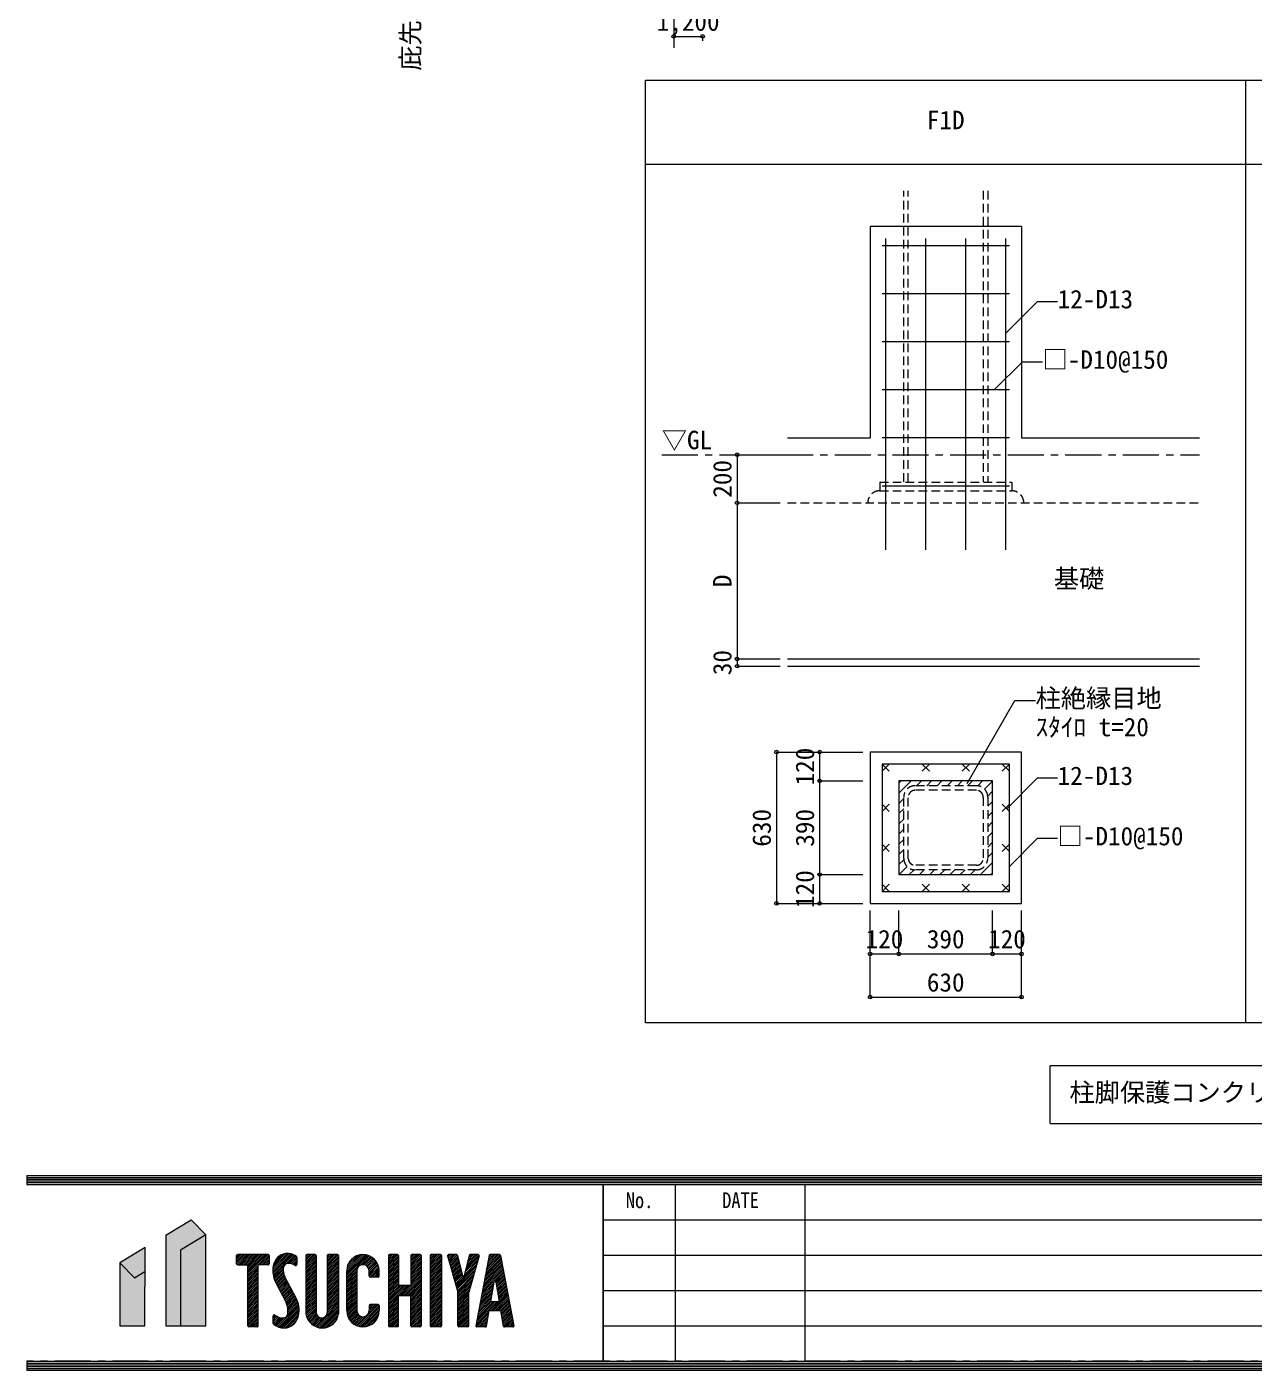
# Model space of a CAD drawing. Units: millimetres at full size, sheet at 1:300, with parts at 1:30. Extents: x -272537 to 274500, y -185098 to 187500.
# Drawn here: x 36163 to 87259, y 21302 to 77224 of the extents above; entities that cross this region are included whole.
import ezdxf
from ezdxf.enums import TextEntityAlignment as Align

# ---------------------------------------------------------------- set-up
doc = ezdxf.new("R2010")
doc.units = ezdxf.units.MM
doc.header["$LTSCALE"] = 300
doc.header["$PDMODE"] = 32
doc.header["$PDSIZE"] = 150
doc.linetypes.add('CHAIN1', pattern=[8, 5, -1, 1, -1])
doc.linetypes.add('DASHED1', pattern=[1.8, 1.2, -0.6])
for name, color, linetype, lineweight in [('0-6_文字', 2, 'Continuous', 5), ('0-7_寸法', 2, 'Continuous', 5), ('0-D_防災設備', 6, 'CHAIN1', 20), ('1-1_躯体', 3, 'Continuous', 13), ('1-2_間仕切り', 7, 'Continuous', 9), ('1-6_文字', 2, 'Continuous', 9), ('1-7_寸法', 4, 'Continuous', 5), ('1-8_補助線', 4, 'Continuous', 5), ('1-A_給水設備', 2, 'Continuous', 9), ('1-C_ガス設備', 4, 'DASHED1', 5), ('1-F_', 4, 'CHAIN1', 5), ('F-0_枠', 7, 'Continuous', 9)]:
    doc.layers.add(name, color=color, linetype=linetype, lineweight=lineweight)
doc.styles.add('ＭＳ ゴシック', font='')
doc.styles.get('ＭＳ ゴシック').set_extended_font_data('MS Gothic')

msp = doc.modelspace()

# ---------------------------------------------------------------- linework, layer by layer
at = {"layer": '0-6_文字', "color": 4}
for p, q in [((63096.5, 76829.3), (64296.9, 76829.3)), ((64296.9, 76829.3), (64296.9, 76643.3))]:
    msp.add_line(p, q, dxfattribs=at)
at = {"layer": '0-6_文字'}
for p in [(63096.5, 76829.3), (64296.9, 76829.3)]:
    msp.add_point(p, dxfattribs=at)
at = {"layer": '0-D_防災設備'}
msp.add_line((63096.6, 123452.6), (63096.5, 76238), dxfattribs=at)
at = {"layer": '1-1_躯体'}
for p, q in [((67832.1, 60108.9), (71270.2, 60108.9)), ((67832.1, 50908.9), (84984.3, 50908.9)), ((67832.1, 50608.9), (84984.3, 50608.9))]:
    msp.add_line(p, q, dxfattribs=at)
at = {"layer": '1-1_躯体', "linetype": 'DASHED1'}
msp.add_line((67832.1, 57408.9), (84984.3, 57408.9), dxfattribs=at)
at = {"layer": '1-1_躯体'}
for points in [[(77570.2, 68908.9), (71270.2, 68908.9), (71270.2, 60108.9)], [(77570.2, 68908.9), (77570.2, 60108.9), (84984.3, 60108.9)]]:
    msp.add_lwpolyline(points, dxfattribs=at)
for points in [[(77570.2, 47030.9), (71270.2, 47030.9), (71270.2, 40730.9), (77570.2, 40730.9)], [(76370.2, 41930.9), (76370.2, 45830.9), (72470.2, 45830.9), (72470.2, 41930.9)]]:
    msp.add_lwpolyline(points, close=True, dxfattribs=at)
at = {"layer": '1-2_間仕切り'}
for p, q in [((71920.2, 55458.9), (71920.2, 68408.9)), ((73586.8, 55458.9), (73586.8, 68408.9)), ((75253.5, 55458.9), (75253.5, 68408.9)), ((76920.2, 55458.9), (76920.2, 68408.9)), ((77070.2, 68108.9), (71770.2, 68108.9)), ((77070.2, 66108.9), (71770.2, 66108.9)), ((77070.2, 64108.9), (71770.2, 64108.9)), ((77070.2, 62108.9), (71770.2, 62108.9)), ((77070.2, 60108.9), (71770.2, 60108.9)), ((77070.2, 58108.9), (71770.2, 58108.9)), ((77070.2, 46530.9), (71770.2, 46530.9)), ((71770.2, 46530.9), (72070.2, 46230.9)), ((72070.2, 46530.9), (71770.2, 46230.9)), ((73436.8, 46530.9), (73736.8, 46230.9)), ((73736.8, 46530.9), (73436.8, 46230.9)), ((75103.5, 46530.9), (75403.5, 46230.9)), ((75403.5, 46530.9), (75103.5, 46230.9)), ((76770.2, 46530.9), (77070.2, 46230.9)), ((77070.2, 46530.9), (76770.2, 46230.9)), ((77070.2, 41230.9), (77070.2, 46530.9)), ((71770.2, 44864.2), (72070.2, 44564.2)), ((72070.2, 44864.2), (71770.2, 44564.2)), ((76770.2, 44864.2), (77070.2, 44564.2)), ((77070.2, 44864.2), (76770.2, 44564.2)), ((71770.2, 43197.6), (72070.2, 42897.6)), ((72070.2, 43197.6), (71770.2, 42897.6)), ((76770.2, 43197.6), (77070.2, 42897.6)), ((77070.2, 43197.6), (76770.2, 42897.6)), ((71770.2, 41530.9), (72070.2, 41230.9)), ((72070.2, 41530.9), (71770.2, 41230.9)), ((73436.8, 41530.9), (73736.8, 41230.9)), ((73736.8, 41530.9), (73436.8, 41230.9)), ((75103.5, 41530.9), (75403.5, 41230.9)), ((75403.5, 41530.9), (75103.5, 41230.9)), ((76770.2, 41530.9), (77070.2, 41230.9)), ((77070.2, 41530.9), (76770.2, 41230.9))]:
    msp.add_line(p, q, dxfattribs=at)
msp.add_lwpolyline([(71770.2, 46530.9), (71770.2, 41230.9), (77070.2, 41230.9)], dxfattribs=at)
at = {"layer": '1-6_文字', "color": 7}
for p, q in [((76920.2, 64472.3), (78245.1, 65797.3)), ((78245.1, 65797.3), (79077.9, 65797.3)), ((76441.4, 62108.9), (77616.3, 63283.9)), ((77616.3, 63283.9), (78449.2, 63283.9)), ((77070.2, 42266.9), (78245.1, 43441.8)), ((78245.1, 43441.8), (79077.9, 43441.8))]:
    msp.add_line(p, q, dxfattribs=at)
msp.add_lwpolyline([(76960.5, 44670.6), (78245.1, 45955.2), (79077.9, 45955.2)], dxfattribs=at)
at = {"layer": '1-7_寸法'}
for p, q in [((65732.1, 59408.9), (67532.1, 59408.9)), ((65732.1, 59408.9), (65732.1, 57408.9)), ((65732.1, 57408.9), (67532.1, 57408.9)), ((65732.1, 57408.9), (65732.1, 50908.9)), ((65732.1, 50908.9), (67532.1, 50908.9)), ((65732.1, 50908.9), (65732.1, 50608.9)), ((65732.1, 50608.9), (67532.1, 50608.9)), ((67370.2, 47030.9), (69170.2, 47030.9)), ((67370.2, 47030.9), (67370.2, 40730.9)), ((69170.2, 47030.9), (70970.2, 47030.9)), ((69170.2, 47030.9), (69170.2, 45830.9)), ((69170.2, 45830.9), (70970.2, 45830.9)), ((69170.2, 45830.9), (69170.2, 41930.9)), ((69170.2, 41930.9), (70970.2, 41930.9)), ((69170.2, 41930.9), (69170.2, 40730.9)), ((67370.2, 40730.9), (69170.2, 40730.9)), ((69170.2, 40730.9), (70970.2, 40730.9)), ((71270.2, 38630.9), (71270.2, 40430.9)), ((72470.2, 38630.9), (72470.2, 40430.9)), ((76370.2, 38630.9), (76370.2, 40430.9)), ((77570.2, 38630.9), (77570.2, 40430.9)), ((71270.2, 36830.9), (71270.2, 38630.9)), ((77570.2, 36830.9), (77570.2, 38630.9)), ((71270.2, 36830.9), (77570.2, 36830.9))]:
    msp.add_line(p, q, dxfattribs=at)
at = {"layer": '1-7_寸法', "color": 2}
for p in [(65732.1, 59408.9), (65732.1, 57408.9), (65732.1, 50908.9), (65732.1, 50608.9), (67370.2, 47030.9), (69170.2, 47030.9), (69170.2, 45830.9), (69170.2, 41930.9), (67370.2, 40730.9), (69170.2, 40730.9), (71270.2, 38630.9), (72470.2, 38630.9), (76370.2, 38630.9), (77570.2, 38630.9), (71270.2, 36830.9), (77570.2, 36830.9)]:
    msp.add_point(p, dxfattribs=at)
at = {"layer": '1-8_補助線'}
for p, q in [((72470.2, 45317.3), (72983.8, 45830.9)), ((72470.2, 45741.5), (72559.5, 45830.9)), ((73208.1, 45630.9), (73408.1, 45830.9)), ((73632.3, 45630.9), (73832.3, 45830.9)), ((74056.6, 45630.9), (74256.6, 45830.9)), ((74480.8, 45630.9), (74680.8, 45830.9)), ((74905.1, 45630.9), (75105.1, 45830.9)), ((75329.4, 45630.9), (75529.4, 45830.9)), ((75750.4, 45627.7), (75953.6, 45830.9)), ((76034.9, 45487.9), (76370.2, 45823.2)), ((76168.4, 45197.1), (76370.2, 45398.9)), ((72470.2, 44893), (72670.2, 45093)), ((76170.2, 44774.6), (76370.2, 44974.6)), ((72470.2, 44468.7), (72670.2, 44668.7)), ((72470.2, 44044.5), (72670.2, 44244.5)), ((76170.2, 44350.4), (76370.2, 44550.4)), ((72470.2, 43620.2), (72670.2, 43820.2)), ((76170.2, 43926.1), (76370.2, 44126.1)), ((76170.2, 43501.8), (76370.2, 43701.8)), ((72470.2, 43196), (72670.2, 43396)), ((76170.2, 43077.6), (76370.2, 43277.6)), ((72470.2, 42771.7), (72670.2, 42971.7)), ((72470.2, 42347.4), (72673.4, 42550.6)), ((76170.2, 42653.3), (76370.2, 42853.3)), ((72477.9, 41930.9), (72813.2, 42266.2)), ((72902.2, 41930.9), (73104, 42132.7)), ((73326.4, 41930.9), (73526.4, 42130.9)), ((73750.7, 41930.9), (73950.7, 42130.9)), ((74175, 41930.9), (74375, 42130.9)), ((74599.2, 41930.9), (74799.2, 42130.9)), ((75023.5, 41930.9), (75223.5, 42130.9)), ((75447.8, 41930.9), (75647.8, 42130.9)), ((75872, 41930.9), (76370.2, 42429.1)), ((76296.3, 41930.9), (76370.2, 42004.8))]:
    msp.add_line(p, q, dxfattribs=at)
at = {"layer": '1-A_給水設備', "color": 7}
msp.add_lwpolyline([(75305.5, 45729.4), (77300.4, 49184.7), (78160.3, 49184.7)], dxfattribs=at)
at = {"layer": '1-C_ガス設備'}
for p, q in [((72670.2, 58279.9), (72670.2, 70396.7)), ((72860.2, 58279.9), (72860.2, 70396.7)), ((75980.2, 70396.7), (75980.2, 58279.9)), ((76170.2, 70396.7), (76170.2, 58279.9)), ((71670.2, 58268.9), (71670.2, 57908.9)), ((71670.2, 58268.9), (77170.2, 58268.9)), ((77170.2, 58268.9), (77170.2, 57908.9)), ((71670.2, 57908.9), (77170.2, 57908.9)), ((75695.2, 45630.9), (73145.2, 45630.9)), ((75695.2, 45440.9), (73145.2, 45440.9)), ((72670.2, 42605.9), (72670.2, 45155.9)), ((72860.2, 42605.9), (72860.2, 45155.9)), ((75980.2, 45155.9), (75980.2, 42605.9)), ((76170.2, 45155.9), (76170.2, 42605.9)), ((75695.2, 42320.9), (73145.2, 42320.9)), ((75695.2, 42130.9), (73145.2, 42130.9))]:
    msp.add_line(p, q, dxfattribs=at)
for centre, radius, start, end in [((71670.2, 57408.9), 500, 90, 180), ((77170.2, 57408.9), 500, 0, 90), ((73145.2, 45155.9), 475, 90, 180), ((73145.2, 45155.9), 285, 90, 180), ((75695.2, 45155.9), 475, 0, 90), ((75695.2, 45155.9), 285, 0, 90), ((73145.2, 42605.9), 475, 180, 270), ((73145.2, 42605.9), 285, 180, 270), ((75695.2, 42605.9), 475, 270, 0), ((75695.2, 42605.9), 285, 270, 0)]:
    msp.add_arc(centre, radius, start, end, dxfattribs=at)
at = {"layer": '1-F_', "color": 3, "linetype": 'Continuous', "lineweight": 13}
for p, q in [((61920.2, 75007.6), (111920.2, 75007.6)), ((86920.2, 35757.6), (86920.2, 75007.6)), ((61920.2, 71507.6), (111920.2, 71507.6)), ((78770.6, 31572.2), (78770.6, 33972.2)), ((95069.8, 33972.2), (78770.6, 33972.2)), ((78770.6, 31572.2), (95069.8, 31572.2))]:
    msp.add_line(p, q, dxfattribs=at)
at = {"layer": '1-F_'}
msp.add_line((62598.4, 59408.9), (84984.3, 59408.9), dxfattribs=at)
at = {"layer": '1-F_', "linetype": 'Continuous'}
for p, q in [((71270.2, 38630.9), (72470.2, 38630.9)), ((72470.2, 38630.9), (76370.2, 38630.9)), ((76370.2, 38630.9), (77570.2, 38630.9))]:
    msp.add_line(p, q, dxfattribs=at)
at = {"layer": '1-F_', "color": 3, "linetype": 'Continuous', "lineweight": 13}
msp.add_lwpolyline([(111920.2, 35757.6), (61920.2, 35757.6), (61920.2, 75007.6)], dxfattribs=at)
at = {"layer": 'F-0_枠', "color": 3, "lineweight": 13}
for p, q in [((36163.3, 29401.8), (36163.3, 29033.6)), ((36163.3, 29401.8), (274500, 29401.8)), ((36163.3, 29328.1), (274500, 29328.1)), ((36163.3, 29254.5), (274500, 29254.5)), ((36163.3, 29180.8), (274500, 29180.8)), ((36163.3, 29107.2), (274500, 29107.2)), ((36163.3, 29033.6), (274500, 29033.6)), ((36163.3, 21669.9), (36163.3, 21301.8)), ((36163.3, 21669.9), (274500, 21669.9)), ((36163.3, 21596.3), (274500, 21596.3)), ((36163.3, 21522.7), (274500, 21522.7)), ((36163.3, 21449), (274500, 21449)), ((36163.3, 21375.4), (274500, 21375.4)), ((36163.3, 21301.8), (274500, 21301.8))]:
    msp.add_line(p, q, dxfattribs=at)
at = {"layer": 'F-0_枠'}
for p, q in [((63163.3, 21669.9), (63163.3, 29033.6)), ((68563.3, 21669.9), (68563.3, 29033.6)), ((60163.3, 27560.8), (174625.8, 27560.8)), ((44897.5, 25767.3), (45241.8, 26111.7)), ((44897.5, 25842.3), (45166.9, 26111.7)), ((44897.5, 25917.2), (45091.9, 26111.7)), ((44897.5, 25992.2), (45016.9, 26111.7)), ((44897.5, 26067.2), (44941.9, 26111.7)), ((44907.6, 25702.4), (45316.8, 26111.7)), ((44967.7, 25687.5), (45391.8, 26111.7)), ((45042.6, 25687.5), (45466.8, 26111.7)), ((45117.6, 25687.5), (45541.8, 26111.7)), ((45192.6, 25687.5), (45616.7, 26111.7)), ((45267.6, 25687.5), (45691.7, 26111.7)), ((45342.6, 25687.5), (45766.7, 26111.7)), ((45364, 25334.1), (46141.6, 26111.7)), ((45364, 25409.1), (46066.6, 26111.7)), ((45364, 25484.1), (45991.6, 26111.7)), ((45364, 25559), (45916.7, 26111.7)), ((45364, 25634), (45841.7, 26111.7)), ((45792.4, 25687.5), (46216.4, 26111.5)), ((45867.4, 25687.5), (46254.4, 26074.5)), ((45942.4, 25687.5), (46254.7, 25999.9)), ((46017.4, 25687.5), (46254.7, 25924.9)), ((46092.3, 25687.5), (46254.7, 25849.9)), ((46167.3, 25687.5), (46254.7, 25774.9)), ((46403.9, 25399.3), (47150.5, 26145.9)), ((46404.2, 25474.5), (47086.1, 26156.5)), ((46408.4, 25328.8), (47209.4, 26129.8)), ((46410.4, 25555.7), (47014.8, 26160.2)), ((46416.9, 25262.3), (47263.7, 26109.1)), ((46424.3, 25644.6), (46933.9, 26154.2)), ((46446.4, 25741.7), (46836.8, 26132)), ((46512.2, 25882.5), (46696, 26066.2)), ((46954.4, 25724.8), (47313.9, 26084.3)), ((47043.5, 25738.9), (47360.4, 26055.9)), ((47113.8, 25734.3), (47398, 26018.5)), ((47177.2, 25722.7), (47399.9, 25945.4)), ((47235, 25705.5), (47399.9, 25870.4)), ((47288.1, 25683.7), (47399.9, 25795.4)), ((47781.6, 25802.3), (48091, 26111.7)), ((47781.6, 25877.3), (48016.1, 26111.7)), ((47781.6, 25952.2), (47941.1, 26111.7)), ((47781.6, 26027.2), (47866.1, 26111.7)), ((47781.6, 25727.3), (48165.9, 26111.6)), ((47781.6, 25652.3), (48205.3, 26075.9)), ((47781.6, 25577.3), (48205.8, 26001.5)), ((47781.6, 25502.4), (48205.8, 25926.5)), ((47781.6, 25427.4), (48205.8, 25851.5)), ((47781.6, 25352.4), (48205.8, 25776.5)), ((48672.3, 25718.3), (49065.8, 26111.7)), ((48672.3, 25793.2), (48990.8, 26111.7)), ((48672.3, 25868.2), (48915.8, 26111.7)), ((48672.3, 25943.2), (48840.8, 26111.7)), ((48672.3, 26018.2), (48765.9, 26111.7)), ((48672.3, 25643.3), (49127.4, 26098.3)), ((48672.3, 25568.3), (49138.9, 26034.9)), ((48672.3, 25493.3), (49138.9, 25959.9)), ((48672.3, 25418.3), (49138.9, 25884.9)), ((48672.3, 25343.4), (49138.9, 25809.9)), ((48672.3, 25268.4), (49138.9, 25734.9)), ((49478.2, 25399.4), (50189.7, 26110.9)), ((49478.2, 25324.5), (50257.9, 26104.1)), ((49478.2, 25249.5), (50320.4, 26091.7)), ((49478.2, 25174.5), (50378.3, 26074.5)), ((49479.6, 25475.8), (50114.1, 26110.3)), ((49490.5, 25561.7), (50028.2, 26099.4)), ((49519.2, 25665.4), (49924.5, 26070.7)), ((49600.5, 25821.6), (49768.3, 25989.4)), ((50035.3, 25656.7), (50432.1, 26053.4)), ((50140.7, 25687), (50482.3, 26028.6)), ((50210.5, 25681.8), (50529.1, 26000.5)), ((50266.4, 25662.8), (50572.9, 25969.2)), ((50312.8, 25634.2), (50613.6, 25935)), ((50351.1, 25597.5), (50651.4, 25897.8)), ((50381.4, 25552.8), (50686.2, 25857.7)), ((50402.6, 25499.1), (50718.1, 25814.6)), ((50411.3, 25432.8), (50746.9, 25768.3)), ((51217.2, 25788.8), (51540.1, 26111.7)), ((51217.2, 25863.8), (51465.1, 26111.7)), ((51217.2, 25938.8), (51390.1, 26111.7)), ((51217.2, 26013.8), (51315.1, 26111.7)), ((51217.2, 25713.8), (51612.8, 26109.4)), ((51217.2, 25638.9), (51641.4, 26063)), ((51217.2, 25563.9), (51641.4, 25988)), ((51217.2, 25488.9), (51641.4, 25913)), ((51217.2, 25413.9), (51641.4, 25838.1)), ((51217.2, 25338.9), (51641.4, 25763.1)), ((52150.3, 25747.2), (52514.8, 26111.7)), ((52150.3, 25822.2), (52439.8, 26111.7)), ((52150.3, 25897.2), (52364.9, 26111.7)), ((52150.3, 25972.1), (52289.9, 26111.7)), ((52150.3, 26047.1), (52214.9, 26111.7)), ((52150.3, 25672.2), (52568.7, 26090.6)), ((52150.3, 25597.3), (52574.5, 26021.4)), ((52150.3, 25522.3), (52574.5, 25946.4)), ((52150.3, 25447.3), (52574.5, 25871.4)), ((52150.3, 25372.3), (52574.5, 25796.5)), ((52956.2, 25728.3), (53339.6, 26111.7)), ((52956.2, 25803.3), (53264.6, 26111.7)), ((52956.2, 25878.3), (53189.6, 26111.7)), ((52956.2, 25953.3), (53114.6, 26111.7)), ((52956.2, 26028.2), (53039.7, 26111.7)), ((52956.2, 25653.3), (53406, 26103.1)), ((52956.2, 25578.4), (53422.8, 26044.9)), ((52956.2, 25503.4), (53422.8, 25969.9)), ((52956.2, 25428.4), (53422.8, 25895)), ((52956.2, 25353.4), (53422.8, 25820)), ((52956.2, 25278.4), (53422.8, 25745)), ((53679.6, 26076.8), (53713.8, 26111)), ((53692.5, 26014.7), (53789.5, 26111.7)), ((53708.9, 25956.1), (53864.4, 26111.7)), ((53725.3, 25897.5), (53939.4, 26111.7)), ((53741.6, 25838.9), (54014.4, 26111.7)), ((53758, 25780.3), (54080, 26102.3)), ((53774.4, 25721.7), (54102, 26049.3)), ((53790.7, 25663.1), (54116.7, 25989.1)), ((53807.1, 25604.5), (54131.5, 25928.8)), ((53823.5, 25545.9), (54146.2, 25868.6)), ((53839.9, 25487.3), (54160.9, 25808.3)), ((53856.2, 25428.7), (54175.7, 25748.1)), ((54378.2, 25275.9), (54922.5, 25820.1)), ((54402.5, 25375.1), (54951.6, 25924.2)), ((54426.8, 25474.4), (54980.7, 26028.2)), ((54451, 25573.6), (54977.4, 26099.9)), ((54475.3, 25672.9), (54914.1, 26111.7)), ((54499.6, 25772.1), (54839.2, 26111.7)), ((54523.9, 25871.3), (54764.2, 26111.7)), ((54548.1, 25970.6), (54689.2, 26111.7)), ((54572.4, 26069.8), (54614.2, 26111.6)), ((55202.1, 24975.1), (55955.1, 25728)), ((55219.5, 25067.4), (55943.2, 25791.1)), ((55236.9, 25159.8), (55931.3, 25854.2)), ((55254.3, 25252.2), (55919.4, 25917.3)), ((55271.7, 25344.6), (55907.6, 25980.4)), ((55289.1, 25437), (55895.7, 26043.5)), ((55306.6, 25529.4), (55877, 26099.8)), ((55324, 25621.7), (55813.9, 26111.7)), ((55341.4, 25714.1), (55738.9, 26111.7)), ((55358.8, 25806.5), (55663.9, 26111.7)), ((55376.2, 25898.9), (55588.9, 26111.7)), ((55393.6, 25991.3), (55514, 26111.7)), ((55411.9, 26084.6), (55436.1, 26108.8)), ((60163.3, 26088.1), (174625.8, 26088.1)), ((45364, 25259.1), (45788.2, 25683.3)), ((45364, 25184.1), (45788.2, 25608.3)), ((45364, 25109.2), (45788.2, 25533.3)), ((45364, 25034.2), (45788.2, 25458.3)), ((45364, 24959.2), (45788.2, 25383.3)), ((45364, 24884.2), (45788.2, 25308.4)), ((45364, 24809.2), (45788.2, 25233.4)), ((46428.9, 25199.4), (46853.7, 25624.1)), ((46444, 25139.4), (46837.3, 25532.8)), ((46461.8, 25082.3), (46836.3, 25456.8)), ((46482.2, 25027.7), (46842.5, 25388)), ((46505, 24975.5), (46854.4, 25324.9)), ((46530.4, 24925.9), (46870.9, 25266.4)), ((46556.1, 24876.7), (46891.4, 25211.9)), ((47337.2, 25657.7), (47399.9, 25720.5)), ((47781.6, 25277.4), (48205.8, 25701.6)), ((47781.6, 25202.4), (48205.8, 25626.6)), ((47781.6, 25127.5), (48205.8, 25551.6)), ((47781.6, 25052.5), (48205.8, 25476.6)), ((47781.6, 24977.5), (48205.8, 25401.7)), ((47781.6, 24902.5), (48205.8, 25326.7)), ((47781.6, 24827.5), (48205.8, 25251.7)), ((47781.6, 24752.6), (48205.8, 25176.7)), ((48672.3, 25193.4), (49138.9, 25660)), ((48672.3, 25118.4), (49138.9, 25585)), ((48672.3, 25043.4), (49138.9, 25510)), ((48672.3, 24968.5), (49138.9, 25435)), ((48672.3, 24893.5), (49138.9, 25360)), ((48672.3, 24818.5), (49138.9, 25285.1)), ((48672.3, 24743.5), (49138.9, 25210.1)), ((49478.2, 25099.5), (49933.3, 25554.6)), ((49478.2, 25024.5), (49902.9, 25449.2)), ((49478.2, 24949.6), (49902.4, 25373.7)), ((49478.2, 24874.6), (49902.4, 25298.7)), ((49478.2, 24799.6), (49902.4, 25223.8)), ((50411.3, 25357.8), (50772.4, 25718.9)), ((50411.3, 25282.9), (50794.3, 25665.8)), ((50412.9, 25209.5), (50812.3, 25608.9)), ((50457, 25178.6), (50825.8, 25547.3)), ((50532, 25178.6), (50833.8, 25480.4)), ((50607, 25178.6), (50835.5, 25407.1)), ((50681.9, 25178.6), (50835.5, 25332.1)), ((50756.9, 25178.6), (50835.5, 25257.1)), ((51217.2, 25264), (51641.4, 25688.1)), ((51217.2, 25189), (51641.4, 25613.1)), ((51217.2, 25114), (51641.4, 25538.2)), ((51217.2, 25039), (51641.4, 25463.2)), ((51217.2, 24964), (51641.4, 25388.2)), ((51217.2, 24889.1), (51641.4, 25313.2)), ((51217.2, 24814.1), (51641.4, 25238.2)), ((51793, 24415.1), (52574.5, 25196.6)), ((52150.3, 25297.3), (52574.5, 25721.5)), ((52150.3, 25222.4), (52574.5, 25646.5)), ((52150.3, 25147.4), (52574.5, 25571.5)), ((52150.3, 25072.4), (52574.5, 25496.5)), ((52150.3, 24997.4), (52574.5, 25421.6)), ((52150.3, 24922.4), (52574.5, 25346.6)), ((52150.3, 24847.5), (52574.5, 25271.6)), ((52956.2, 25203.5), (53422.8, 25670)), ((52956.2, 25128.5), (53422.8, 25595)), ((52956.2, 25053.5), (53422.8, 25520.1)), ((52956.2, 24978.5), (53422.8, 25445.1)), ((52956.2, 24903.5), (53422.8, 25370.1)), ((52956.2, 24828.6), (53422.8, 25295.1)), ((52956.2, 24753.6), (53422.8, 25220.1)), ((53872.6, 25370.1), (54190.4, 25687.9)), ((53889, 25311.5), (54205.1, 25627.6)), ((53905.4, 25252.9), (54219.9, 25567.4)), ((53921.7, 25194.3), (54234.6, 25507.1)), ((53938.1, 25135.6), (54249.3, 25446.9)), ((53954.5, 25077), (54264.1, 25386.6)), ((53970.9, 25018.4), (54278.8, 25326.4)), ((53987.2, 24959.8), (54293.5, 25266.1)), ((54003.6, 24901.2), (54311.4, 25209)), ((54020, 24842.6), (54893.4, 25716.1)), ((54036.4, 24784), (54864.4, 25612)), ((54052.7, 24725.4), (54835.3, 25508)), ((54069.1, 24666.8), (54806.2, 25403.9)), ((54085.5, 24608.2), (54777.2, 25299.9)), ((54101.4, 24549.2), (54748.1, 25195.8)), ((55115.1, 24513.1), (56014.5, 25412.6)), ((55132.5, 24605.5), (56002.7, 25475.7)), ((55149.9, 24697.9), (55990.8, 25538.8)), ((55167.3, 24790.3), (55978.9, 25601.9)), ((55184.7, 24882.7), (55967, 25664.9)), ((55671.9, 24995), (56026.4, 25349.5)), ((55694, 24942.1), (56038.3, 25286.4)), ((55705, 24878.1), (56050.2, 25223.3)), ((45364, 24734.3), (45788.2, 25158.4)), ((45364, 24659.3), (45788.2, 25083.4)), ((45364, 24584.3), (45788.2, 25008.5)), ((45364, 24509.3), (45788.2, 24933.5)), ((45364, 24434.4), (45788.2, 24858.5)), ((45364, 24359.4), (45788.2, 24783.5)), ((45364, 24284.4), (45788.2, 24708.5)), ((45364, 24209.4), (45788.2, 24633.6)), ((46581.9, 24827.4), (46916.2, 25161.8)), ((46607.6, 24778.2), (46942.1, 25112.7)), ((46633.3, 24728.9), (46968, 25063.7)), ((46659, 24679.7), (46993.9, 25014.6)), ((46684.8, 24630.4), (47019.8, 24965.5)), ((46710.5, 24581.2), (47045.8, 24916.4)), ((46736.2, 24531.9), (47071.7, 24867.3)), ((46762, 24482.7), (47097.6, 24818.3)), ((46787.7, 24433.4), (47123.5, 24769.2)), ((46813.4, 24384.2), (47149.4, 24720.1)), ((46839.2, 24334.9), (47175.3, 24671)), ((46864.9, 24285.7), (47201.2, 24622)), ((47781.6, 24677.6), (48205.8, 25101.7)), ((47781.6, 24602.6), (48205.8, 25026.8)), ((47781.6, 24527.6), (48205.8, 24951.8)), ((47781.6, 24452.7), (48205.8, 24876.8)), ((47781.6, 24377.7), (48205.8, 24801.8)), ((47781.6, 24302.7), (48205.8, 24726.8)), ((47781.6, 24227.7), (48205.8, 24651.9)), ((48672.3, 24668.5), (49138.9, 25135.1)), ((48672.3, 24593.6), (49138.9, 25060.1)), ((48672.3, 24518.6), (49138.9, 24985.1)), ((48672.3, 24443.6), (49138.9, 24910.2)), ((48672.3, 24368.6), (49138.9, 24835.2)), ((48672.3, 24293.6), (49138.9, 24760.2)), ((48672.3, 24218.7), (49138.9, 24685.2)), ((48672.3, 24143.7), (49138.9, 24610.3)), ((49478.2, 24724.6), (49902.4, 25148.8)), ((49478.2, 24649.7), (49902.4, 25073.8)), ((49478.2, 24574.7), (49902.4, 24998.8)), ((49478.2, 24499.7), (49902.4, 24923.8)), ((49478.2, 24424.7), (49902.4, 24848.9)), ((49478.2, 24349.7), (49902.4, 24773.9)), ((49478.2, 24274.8), (49902.4, 24698.9)), ((49478.2, 24199.8), (49902.4, 24623.9)), ((51217.2, 24739.1), (51641.4, 25163.3)), ((51217.2, 24664.1), (51641.4, 25088.3)), ((51217.2, 24589.2), (51641.4, 25013.3)), ((51217.2, 24514.2), (51641.4, 24938.3)), ((51217.2, 24439.2), (51641.4, 24863.3)), ((51217.2, 24064.3), (51992.2, 24839.2)), ((51217.2, 24139.3), (51917.2, 24839.2)), ((51217.2, 24214.3), (51842.2, 24839.2)), ((51217.2, 24289.2), (51767.2, 24839.2)), ((51217.2, 24364.2), (51692.2, 24839.2)), ((51643, 24415.1), (52067.1, 24839.2)), ((51718, 24415.1), (52142.1, 24839.2)), ((51867.9, 24415.1), (52574.5, 25121.6)), ((51942.9, 24415.1), (52574.5, 25046.7)), ((52017.9, 24415.1), (52574.5, 24971.7)), ((52092.9, 24415.1), (52574.5, 24896.7)), ((52150.3, 24397.6), (52574.5, 24821.7)), ((52150.3, 24322.6), (52574.5, 24746.8)), ((52150.3, 24247.6), (52574.5, 24671.8)), ((52956.2, 24678.6), (53422.8, 25145.2)), ((52956.2, 24603.6), (53422.8, 25070.2)), ((52956.2, 24528.7), (53422.8, 24995.2)), ((52956.2, 24453.7), (53422.8, 24920.2)), ((52956.2, 24378.7), (53422.8, 24845.3)), ((52956.2, 24303.7), (53422.8, 24770.3)), ((52956.2, 24228.7), (53422.8, 24695.3)), ((52956.2, 24153.8), (53422.8, 24620.3)), ((54101.4, 24474.2), (54719, 25091.8)), ((54101.4, 24399.2), (54689.9, 24987.7)), ((54101.4, 24324.2), (54660.9, 24883.7)), ((54101.4, 24249.2), (54631.8, 24779.6)), ((54101.4, 24174.3), (54602.7, 24675.6)), ((55045.5, 24143.6), (55555.6, 24653.7)), ((55062.9, 24236), (55571.1, 24744.3)), ((55080.3, 24328.4), (55586.7, 24834.8)), ((55097.7, 24420.7), (55602.2, 24925.3)), ((55716, 24814.1), (56062.1, 25160.2)), ((55726.9, 24750.1), (56074, 25097.1)), ((55737.9, 24686.1), (56085.9, 25034)), ((55748.9, 24622.1), (56097.7, 24970.9)), ((55759.9, 24558.1), (56109.6, 24907.8)), ((55770.9, 24494.1), (56121.5, 24844.7)), ((55781.9, 24430.1), (56133.4, 24781.7)), ((55792.8, 24366.1), (56145.3, 24718.6)), ((55803.8, 24302.1), (56157.2, 24655.5)), ((60163.3, 24615.4), (174625.8, 24615.4)), ((45364, 24134.4), (45788.2, 24558.6)), ((45364, 24059.5), (45788.2, 24483.6)), ((45364, 23984.5), (45788.2, 24408.6)), ((45364, 23909.5), (45788.2, 24333.6)), ((45364, 23834.5), (45788.2, 24258.7)), ((45364, 23759.5), (45788.2, 24183.7)), ((45364, 23684.6), (45788.2, 24108.7)), ((46890.6, 24236.4), (47227.1, 24572.9)), ((46916.3, 24187.2), (47253, 24523.8)), ((46942.1, 24137.9), (47278.9, 24474.7)), ((46966.2, 24087.1), (47304.8, 24425.7)), ((46987, 24032.9), (47330.7, 24376.6)), ((47004.6, 23975.6), (47356.6, 24327.5)), ((47018.8, 23914.7), (47382.5, 24278.4)), ((47025.7, 23621.7), (47466, 24062.1)), ((47028.9, 23849.8), (47407.7, 24228.6)), ((47033.8, 23704.8), (47449.3, 24120.3)), ((47034.3, 23780.2), (47429.8, 24175.8)), ((47781.6, 24152.7), (48205.8, 24576.9)), ((47781.6, 24077.8), (48205.8, 24501.9)), ((47781.6, 24002.8), (48205.8, 24426.9)), ((47781.6, 23927.8), (48205.8, 24351.9)), ((47781.6, 23852.8), (48205.8, 24277)), ((47781.6, 23777.8), (48205.8, 24202)), ((47781.6, 23702.9), (48205.8, 24127)), ((47784.7, 23631), (48205.8, 24052)), ((48620, 23566.5), (49138.9, 24085.4)), ((48672.3, 24068.7), (49138.9, 24535.3)), ((48672.3, 23993.7), (49138.9, 24460.3)), ((48672.3, 23918.8), (49138.9, 24385.3)), ((48672.3, 23843.8), (49138.9, 24310.3)), ((48672.3, 23768.8), (49138.9, 24235.4)), ((48672.3, 23693.8), (49138.9, 24160.4)), ((49478.2, 24124.8), (49902.4, 24548.9)), ((49478.2, 24049.8), (49902.4, 24474)), ((49478.2, 23974.8), (49902.4, 24399)), ((49478.2, 23899.9), (49902.4, 24324)), ((49478.2, 23824.9), (49902.4, 24249)), ((49478.8, 23750.5), (49902.4, 24174.1)), ((49485.2, 23681.9), (49902.4, 24099.1)), ((51217.2, 23989.3), (51641.4, 24413.5)), ((51217.2, 23914.3), (51641.4, 24338.5)), ((51217.2, 23839.4), (51641.4, 24263.5)), ((51217.2, 23764.4), (51641.4, 24188.5)), ((51217.2, 23689.4), (51641.4, 24113.5)), ((52150.3, 24172.6), (52574.5, 24596.8)), ((52150.3, 24097.7), (52574.5, 24521.8)), ((52150.3, 24022.7), (52574.5, 24446.8)), ((52150.3, 23947.7), (52574.5, 24371.9)), ((52150.3, 23872.7), (52574.5, 24296.9)), ((52150.3, 23797.8), (52574.5, 24221.9)), ((52150.3, 23722.8), (52574.5, 24146.9)), ((52150.3, 23647.8), (52574.5, 24071.9)), ((52956.2, 24078.8), (53422.8, 24545.3)), ((52956.2, 24003.8), (53422.8, 24470.4)), ((52956.2, 23928.8), (53422.8, 24395.4)), ((52956.2, 23853.8), (53422.8, 24320.4)), ((52956.2, 23778.9), (53422.8, 24245.4)), ((52956.2, 23703.9), (53422.8, 24170.4)), ((52956.2, 23628.9), (53422.8, 24095.5)), ((54101.4, 24099.3), (54573.7, 24571.5)), ((54101.4, 24024.3), (54568, 24490.9)), ((54101.4, 23949.3), (54568, 24415.9)), ((54101.4, 23874.3), (54568, 24340.9)), ((54101.4, 23799.4), (54568, 24265.9)), ((54101.4, 23724.4), (54568, 24190.9)), ((54101.4, 23649.4), (54568, 24116)), ((54888.8, 23312.1), (55737.3, 24160.6)), ((54906.2, 23404.5), (55662.3, 24160.6)), ((54923.6, 23496.9), (55587.3, 24160.6)), ((54941, 23589.3), (55512.4, 24160.6)), ((54958.4, 23681.7), (55477.9, 24201.2)), ((54975.8, 23774), (55493.5, 24291.7)), ((54993.2, 23866.4), (55509, 24382.2)), ((55010.7, 23958.8), (55524.5, 24472.7)), ((55028.1, 24051.2), (55540.1, 24563.2)), ((55430.5, 23778.9), (55812.3, 24160.6)), ((55505.5, 23778.9), (56192.8, 24466.2)), ((55580.5, 23778.9), (56204.7, 24403.1)), ((55655.5, 23778.9), (56216.6, 24340)), ((55730.5, 23778.9), (56228.5, 24276.9)), ((55805.4, 23778.9), (56240.4, 24213.8)), ((55814.8, 24238.1), (56169.1, 24592.4)), ((55825.8, 24174.1), (56181, 24529.3)), ((55880.4, 23778.9), (56252.3, 24150.7)), ((55902.7, 23726.1), (56264.2, 24087.6)), ((45364, 23609.6), (45788.2, 24033.7)), ((45364, 23534.6), (45788.2, 23958.7)), ((45364, 23459.6), (45788.2, 23883.8)), ((45364, 23384.6), (45788.2, 23808.8)), ((45364, 23309.7), (45788.2, 23733.8)), ((45364, 23234.7), (45788.2, 23658.8)), ((45364, 23159.7), (45788.2, 23583.9)), ((45385.2, 23105.9), (45788.2, 23508.9)), ((46424.4, 23545.3), (46482.5, 23603.4)), ((46424.4, 23470.3), (46526.1, 23572)), ((46424.4, 23395.3), (46572, 23542.9)), ((46424.4, 23320.3), (46622.1, 23518.1)), ((46424.4, 23245.4), (46677, 23498)), ((46546.5, 23142.5), (46893.1, 23489.1)), ((46596.6, 23117.7), (47479.7, 24000.7)), ((46650.3, 23096.4), (47489.8, 23935.9)), ((46707.9, 23079), (47495.9, 23867)), ((46770.1, 23066.2), (47497.3, 23793.4)), ((46837.8, 23058.9), (47492.7, 23713.9)), ((46912.9, 23059.1), (47480.4, 23626.6)), ((47001.1, 23072.3), (47457, 23528.2)), ((47797.9, 23569.2), (48205.8, 23977)), ((47815.6, 23511.9), (48205.8, 23902.1)), ((47837.2, 23458.5), (48205.8, 23827.1)), ((47862.4, 23408.8), (48205.8, 23752.1)), ((47890.9, 23362.2), (48207.7, 23679)), ((47922.4, 23318.8), (48224.6, 23621)), ((47957, 23278.3), (48252.4, 23573.8)), ((47994.4, 23240.8), (48289, 23535.4)), ((48034.7, 23206.1), (48334.3, 23505.7)), ((48174, 23120.5), (48587.8, 23534.3)), ((48227.2, 23098.7), (49138.9, 24010.4)), ((48284.3, 23080.8), (49138.9, 23935.4)), ((48345.9, 23067.5), (49138.9, 23860.5)), ((48412.9, 23059.5), (49138.9, 23785.5)), ((48486.7, 23058.3), (49138.9, 23710.5)), ((48570.1, 23066.7), (49136.1, 23632.7)), ((48668.7, 23090.3), (49112.5, 23534.1)), ((49497.3, 23619), (49902.4, 24024.1)), ((49514.2, 23560.9), (49902.4, 23949.1)), ((49535.1, 23506.9), (49902.4, 23874.1)), ((49559.7, 23456.5), (49902.4, 23799.2)), ((49587.6, 23409.4), (49907.3, 23729.1)), ((49618.7, 23365.5), (49925.7, 23672.5)), ((49652.7, 23324.6), (49953.7, 23625.6)), ((49689.7, 23286.6), (49989.9, 23586.8)), ((49729.7, 23251.6), (50034.1, 23556)), ((49772.6, 23219.5), (50087.2, 23534.1)), ((49818.6, 23190.5), (50152.5, 23524.4)), ((49867.9, 23164.8), (50242.2, 23539.1)), ((49920.7, 23142.7), (50808.5, 24030.5)), ((49977.4, 23124.4), (50835.5, 23982.5)), ((50038.6, 23110.6), (50835.5, 23907.5)), ((50105.2, 23102.2), (50835.5, 23832.5)), ((50178.5, 23100.6), (50835.1, 23757.2)), ((50261.2, 23108.3), (50827.4, 23674.5)), ((50358.9, 23131), (50804.7, 23576.8)), ((50396.6, 23693.6), (50736.4, 24033.4)), ((50411.3, 23783.3), (50661.4, 24033.4)), ((50411.3, 23858.3), (50586.5, 24033.4)), ((50411.3, 23933.2), (50511.5, 24033.4)), ((50420.9, 24017.8), (50427, 24023.8)), ((51217.2, 23614.4), (51641.4, 24038.6)), ((51217.2, 23539.4), (51641.4, 23963.6)), ((51217.2, 23464.5), (51641.4, 23888.6)), ((51217.2, 23389.5), (51641.4, 23813.6)), ((51217.2, 23314.5), (51641.4, 23738.7)), ((51217.2, 23239.5), (51641.4, 23663.7)), ((51217.2, 23164.6), (51641.4, 23588.7)), ((51235.5, 23107.8), (51641.4, 23513.7)), ((52150.3, 23572.8), (52574.5, 23997)), ((52150.3, 23497.8), (52574.5, 23922)), ((52150.3, 23422.9), (52574.5, 23847)), ((52150.3, 23347.9), (52574.5, 23772)), ((52150.3, 23272.9), (52574.5, 23697)), ((52150.3, 23197.9), (52574.5, 23622.1)), ((52153.6, 23126.2), (52574.5, 23547.1)), ((52956.2, 23553.9), (53422.8, 24020.5)), ((52956.2, 23478.9), (53422.8, 23945.5)), ((52956.2, 23404), (53422.8, 23870.5)), ((52956.2, 23329), (53422.8, 23795.5)), ((52956.2, 23254), (53422.8, 23720.6)), ((52956.2, 23179), (53422.8, 23645.6)), ((52966.8, 23114.6), (53422.8, 23570.6)), ((53027.4, 23100.2), (53422.8, 23495.6)), ((54101.4, 23574.4), (54568, 24041)), ((54101.4, 23499.5), (54568, 23966)), ((54101.4, 23424.5), (54568, 23891)), ((54101.4, 23349.5), (54568, 23816.1)), ((54101.4, 23274.5), (54568, 23741.1)), ((54101.4, 23199.5), (54568, 23666.1)), ((54104.3, 23127.4), (54568, 23591.1)), ((54152.1, 23100.2), (54568, 23516.1)), ((54858.9, 23132.3), (55384.8, 23658.1)), ((54871.4, 23219.7), (55400.3, 23748.6)), ((54901.9, 23100.2), (55369.2, 23567.6)), ((55913.6, 23662.1), (56276, 24024.6)), ((55924.6, 23598.1), (56287.9, 23961.5)), ((55935.6, 23534.1), (56299.8, 23898.4)), ((55946.6, 23470.2), (56311.7, 23835.3)), ((55957.6, 23406.2), (56323.6, 23772.2)), ((55968.6, 23342.2), (56335.5, 23709.1)), ((55979.5, 23278.2), (56347.4, 23646)), ((55990.5, 23214.2), (56359.3, 23582.9)), ((56001.5, 23150.2), (56371.1, 23519.8)), ((45454.5, 23100.2), (45788.2, 23433.9)), ((45529.5, 23100.2), (45788.2, 23358.9)), ((45604.5, 23100.2), (45788.2, 23283.9)), ((45679.4, 23100.2), (45788.2, 23209)), ((45755.6, 23101.4), (45787, 23132.8)), ((46455.8, 23201.8), (46737.4, 23483.4)), ((46499.6, 23170.6), (46804.7, 23475.7)), ((47113.7, 23109.9), (47416.2, 23412.4)), ((48078, 23174.5), (48389.8, 23486.3)), ((48124.4, 23145.9), (48460.5, 23482)), ((48803.3, 23149.9), (49052.9, 23399.5)), ((50491.2, 23188.3), (50747.4, 23444.5)), ((51302.9, 23100.2), (51641.4, 23438.7)), ((51377.9, 23100.2), (51641.4, 23363.8)), ((51452.8, 23100.2), (51641.4, 23288.8)), ((51527.8, 23100.2), (51641.4, 23213.8)), ((51603, 23100.4), (51641.2, 23138.6)), ((52202.6, 23100.2), (52574.5, 23472.1)), ((52277.6, 23100.2), (52574.5, 23397.1)), ((52352.6, 23100.2), (52574.5, 23322.2)), ((52427.6, 23100.2), (52574.5, 23247.2)), ((52502.5, 23100.2), (52574.5, 23172.2)), ((53102.4, 23100.2), (53422.8, 23420.7)), ((53177.3, 23100.2), (53422.8, 23345.7)), ((53252.3, 23100.2), (53422.8, 23270.7)), ((53327.3, 23100.2), (53422.8, 23195.7)), ((54227.1, 23100.2), (54568, 23441.2)), ((54302, 23100.2), (54568, 23366.2)), ((54377, 23100.2), (54568, 23291.2)), ((54452, 23100.2), (54568, 23216.2)), ((54527, 23100.3), (54567.9, 23141.2)), ((54976.8, 23100.2), (55353.7, 23477.1)), ((55051.8, 23100.2), (55338.2, 23386.6)), ((55126.8, 23100.2), (55322.6, 23296.1)), ((55201.8, 23100.2), (55307.1, 23205.6)), ((56029.7, 23103.4), (56383, 23456.7)), ((56101.5, 23100.2), (56394.9, 23393.6)), ((56176.5, 23100.2), (56406.8, 23330.5)), ((56251.5, 23100.2), (56418.7, 23267.4)), ((56326.5, 23100.2), (56430.6, 23204.4)), ((56401.5, 23100.3), (56441.4, 23140.2)), ((60163.3, 23142.7), (174625.8, 23142.7))]:
    msp.add_line(p, q, dxfattribs=at)
at = {"layer": 'F-0_枠', "color": 4, "lineweight": 5}
for p, q in [((41942.9, 26917), (43004.8, 27556.1)), ((44897.5, 25729.9), (44897.5, 26069.3)), ((46212.3, 26111.7), (44939.9, 26111.7)), ((46254.7, 26069.3), (46254.7, 25729.9)), ((47399.9, 26006), (47399.9, 25695)), ((47781.6, 26069.3), (47781.6, 23651.6)), ((48163.4, 26111.7), (47824.1, 26111.7)), ((48205.8, 26069.3), (48205.8, 23694)), ((48672.3, 26069.3), (48672.3, 23694)), ((49096.5, 26111.7), (48714.8, 26111.7)), ((49138.9, 26069.3), (49138.9, 23651.6)), ((51217.2, 26069.3), (51217.2, 23142.7)), ((51599, 26111.7), (51259.6, 26111.7)), ((51641.4, 26069.3), (51641.4, 24839.2)), ((52150.3, 26069.3), (52150.3, 24839.2)), ((52532.1, 26111.7), (52192.8, 26111.7)), ((52574.5, 26069.3), (52574.5, 23142.7)), ((52956.2, 26069.3), (52956.2, 23142.7)), ((53380.4, 26111.7), (52998.6, 26111.7)), ((53422.8, 26069.3), (53422.8, 23142.7)), ((53680.5, 26057.9), (54101.4, 24551.2)), ((54053.5, 26111.7), (53721.3, 26111.7)), ((54094.7, 26079.3), (54304.1, 25222.8)), ((54574.7, 26079.3), (54365.3, 25222.8)), ((54988.9, 26057.9), (54568, 24551.2)), ((54948.1, 26111.7), (54615.9, 26111.7)), ((55409.8, 26077.1), (54858.4, 23150.5)), ((55847.7, 26111.7), (55451.4, 26111.7)), ((55889.3, 26077.1), (56440.7, 23150.5)), ((44939.9, 25687.5), (45364, 25687.5)), ((45364, 23142.7), (45364, 25687.5)), ((46212.3, 25687.5), (45788.2, 25687.5)), ((45788.2, 23142.7), (45788.2, 25687.5)), ((47399.9, 24245.4), (46899.9, 25192.8)), ((49478.2, 23778.9), (49478.2, 25433)), ((49902.4, 25433), (49902.4, 23778.9)), ((50411.3, 25221), (50411.3, 25433)), ((50793.1, 25178.6), (50453.8, 25178.6)), ((50835.5, 25221), (50835.5, 25433)), ((46509.2, 24966.5), (46952.7, 24117.5)), ((51641.4, 24839.2), (52150.3, 24839.2)), ((55609.3, 24966.5), (55471, 24160.6)), ((55689.8, 24966.5), (55828.1, 24160.6)), ((51641.4, 24415.1), (52150.3, 24415.1)), ((51641.4, 23142.7), (51641.4, 24415.1)), ((52150.3, 23142.7), (52150.3, 24415.1)), ((54101.4, 23142.7), (54101.4, 24551.2)), ((54568, 23142.7), (54568, 24551.2)), ((55471, 24160.6), (55828.1, 24160.6)), ((46424.4, 23247.2), (46424.4, 23564)), ((50411.3, 23991), (50411.3, 23778.9)), ((50793.1, 24033.4), (50453.8, 24033.4)), ((50835.5, 23991), (50835.5, 23778.9)), ((55295.1, 23135.5), (55405.5, 23778.9)), ((55405.5, 23778.9), (55893.6, 23778.9)), ((56004, 23135.5), (55893.6, 23778.9)), ((45745.7, 23100.2), (45406.4, 23100.2)), ((51599, 23100.2), (51259.6, 23100.2)), ((52532.1, 23100.2), (52192.8, 23100.2)), ((53380.4, 23100.2), (52998.6, 23100.2)), ((54525.6, 23100.2), (54143.8, 23100.2)), ((55253.3, 23100.2), (54900, 23100.2)), ((56399, 23100.2), (56045.8, 23100.2))]:
    msp.add_line(p, q, dxfattribs=at)
at = {"layer": 'F-0_枠', "color": 3, "linetype": 'CHAIN1', "lineweight": 13}
msp.add_line((223627.7, 21669.9), (36163.3, 21669.9), dxfattribs=at)
at = {"layer": 'F-0_枠', "color": 3, "lineweight": 13}
msp.add_lwpolyline([(60163.3, 29033.6), (60163.3, 21669.9), (60163.3, 29033.6)], dxfattribs=at)
at = {"layer": 'F-0_枠', "color": 4, "lineweight": 5}
for points in [[(41942.9, 26917), (41942.9, 23142.7), (42558.2, 23142.7), (43613.6, 23142.7), (43613.6, 26934), (43004.8, 27556.1)], [(43613.6, 26934), (42558.2, 26299.6), (42558.2, 23142.7)], [(40033.1, 25769.7), (40641.9, 25147.7), (41081.3, 25411.8)]]:
    msp.add_lwpolyline(points, dxfattribs=at)
msp.add_lwpolyline([(41083.2, 26401), (40033.1, 25769.7), (40033.1, 23142.7), (41081.3, 23142.7)], close=True, dxfattribs=at)
for centre, radius, start, end in [((44939.9, 26069.3), 42.4, 90, 180), ((44939.9, 25729.9), 42.4, 180, 270), ((46212.3, 26069.3), 42.4, 0, 90), ((46212.3, 25729.9), 42.4, 270, 0), ((47018.2, 25560.3), 599.8, 98.12988, 171.87003), ((47024.8, 25553.7), 185, 89.86775, 177.24397), ((47019.2, 25550), 610.2, 53.43034, 98.09105), ((47040.6, 25156.7), 582.2, 59.51205, 91.51208), ((47357.5, 26006), 42.4, 0, 53.43034), ((47824.1, 26069.3), 42.4, 90, 180), ((48163.4, 26069.3), 42.4, 0, 90), ((48714.8, 26069.3), 42.4, 90, 180), ((49096.5, 26069.3), 42.4, 0, 90), ((50156.9, 25433), 678.6, 0.00005, 179.99994), ((51259.6, 26069.3), 42.4, 90, 180), ((51599, 26069.3), 42.4, 0, 90), ((52192.8, 26069.3), 42.4, 90, 180), ((52532.1, 26069.3), 42.4, 0, 90), ((52998.6, 26069.3), 42.4, 90, 180), ((53380.4, 26069.3), 42.4, 0, 90), ((53721.3, 26069.3), 42.4, 90, 195.6098), ((54053.5, 26069.3), 42.4, 13.74065, 90), ((54615.9, 26069.3), 42.4, 90, 166.25934), ((54948.1, 26069.3), 42.4, 344.39018, 90), ((55451.4, 26069.3), 42.4, 90, 169.33022), ((55847.7, 26069.3), 42.4, 10.66977, 90), ((47484.7, 25433), 1081.3, 168.68996, 205.56021), ((47535.5, 25485.5), 699.8, 173.67503, 204.72421), ((47357.5, 25695), 42.4, 239.51205, 0), ((50156.9, 25433), 254.5, 359.99969, 180.00029), ((50453.8, 25221), 42.4, 180, 270), ((50793.1, 25221), 42.4, 270, 0), ((54334.7, 25230.1), 31.4, 193.3114, 346.68855), ((55649.5, 24961.1), 40.6, 7.60046, 172.39951), ((46161.5, 23747.8), 873.3, 350.98668, 25.0475), ((46484.1, 23811.7), 1013.3, 341.01382, 25.34566), ((46466.8, 23564), 42.4, 50.29099, 180), ((46830.6, 24002), 527, 230.29099, 268.11198), ((46814.9, 23704.5), 229.1, 269.56876, 335.91534), ((48460.3, 23742.5), 684.7, 187.62822, 352.37177), ((48439.1, 23715.3), 234.2, 185.19432, 354.80563), ((50156.9, 23778.9), 678.6, 180.00005, 359.99994), ((50156.9, 23778.9), 254.5, 179.99969, 0.00029), ((50453.8, 23991), 42.4, 90, 180), ((50793.1, 23991), 42.4, 0, 90), ((45406.4, 23142.7), 42.4, 180, 270), ((45745.7, 23142.7), 42.4, 270, 0), ((46466.8, 23247.2), 42.4, 180, 230.67804), ((46878.4, 23749.7), 692, 230.67802, 271.03941), ((46868.2, 23657.9), 600.5, 272.17274, 342.96449), ((51259.6, 23142.7), 42.4, 180, 270), ((51599, 23142.7), 42.4, 270, 0), ((52192.8, 23142.7), 42.4, 180, 270), ((52532.1, 23142.7), 42.4, 270, 0), ((52998.6, 23142.7), 42.4, 180, 270), ((53380.4, 23142.7), 42.4, 270, 0), ((54143.8, 23142.7), 42.4, 180, 270), ((54525.6, 23142.7), 42.4, 270, 0), ((54900, 23142.7), 42.4, 169.33022, 270), ((55253.3, 23142.7), 42.4, 270, 350.26233), ((56045.8, 23142.7), 42.4, 189.73766, 270), ((56399, 23142.7), 42.4, 270, 10.66977)]:
    msp.add_arc(centre, radius, start, end, dxfattribs=at)
at = {"layer": 'F-0_枠', "color": 150}
for points in [[(41942.9, 26917), (43613.6, 26934), (43004.8, 27556.1)], [(41942.9, 26917), (42558.2, 26299.6), (43613.6, 26934)], [(41942.9, 26917), (41942.9, 23142.7), (42558.2, 23142.7)], [(41942.9, 26917), (42558.2, 23142.7), (42558.2, 26299.6)], [(41083.2, 26401), (40033.1, 25769.7), (41081.3, 25411.8), (40641.9, 25147.7)]]:
    msp.add_solid(points, dxfattribs=at)
at = {"layer": 'F-0_枠', "color": 160}
for points in [[(41942.9, 26917), (43613.6, 26934), (43004.8, 27556.1)], [(41942.9, 26917), (42558.2, 26299.6), (43613.6, 26934)], [(41942.9, 26917), (41942.9, 23142.7), (42558.2, 23142.7)], [(41942.9, 26917), (42558.2, 23142.7), (42558.2, 26299.6)], [(41083.2, 26401), (40033.1, 25769.7), (41081.3, 25411.8), (40641.9, 25147.7)]]:
    msp.add_solid(points, dxfattribs=at)
at = {"layer": 'F-0_枠', "color": 91}
for points in [[(43613.6, 26934), (42558.2, 26299.6), (43613.6, 23142.7), (42558.2, 23142.7)], [(40641.9, 25147.7), (40033.1, 25769.7), (40033.1, 23142.7)], [(40641.9, 25147.7), (41081.3, 23142.7), (41081.3, 25411.8)], [(40641.9, 25147.7), (40033.1, 23142.7), (41081.3, 23142.7)]]:
    msp.add_solid(points, dxfattribs=at)

# ---------------------------------------------------------------- texts
at = {"layer": '0-6_文字', "style": 'ＭＳ ゴシック'}
msp.add_text('1,200', height=769.8, dxfattribs=at).set_placement((62384.2, 76829.3), align=Align.BOTTOM_LEFT)
at = {"layer": '0-7_寸法', "style": 'ＭＳ ゴシック'}
msp.add_text('庇先端', height=769.8, rotation=90, dxfattribs=at).set_placement((52746.4, 75400.3), align=Align.BOTTOM_LEFT)
at = {"layer": '1-6_文字', "style": 'ＭＳ ゴシック'}
for s, p in [('12-D13', (79077.9, 65272.3)), ('□-D10@150', (78449.2, 62758.9)), ('12-D13', (79077.9, 45430.2)), ('□-D10@150', (79077.9, 42916.8))]:
    msp.add_text(s, height=769.8, dxfattribs=at).set_placement(p, align=Align.BOTTOM_LEFT)
at = {"layer": '1-7_寸法', "color": 2, "style": 'ＭＳ ゴシック'}
for s, p in [('200', (65732.1, 57621.4)), ('D', (65732.1, 53896.4)), ('30', (65732.1, 50233.9)), ('120', (69170.2, 45643.4)), ('630', (67370.2, 43093.4)), ('390', (69170.2, 43093.4)), ('120', (69170.2, 40543.4))]:
    msp.add_text(s, height=769.8, rotation=90, dxfattribs=at).set_placement(p, align=Align.BOTTOM_LEFT)
msp.add_text('630', height=769.8, dxfattribs=at).set_placement((73632.7, 36830.9), align=Align.BOTTOM_LEFT)
at = {"layer": '1-A_給水設備', "style": 'ＭＳ ゴシック'}
for s, p in [('基礎', (78922.2, 53637.4)), ('柱絶縁目地', (78160.3, 48659.7)), ('ｽﾀｲﾛ t=20', (78160.3, 47459.7))]:
    msp.add_text(s, height=769.8, dxfattribs=at).set_placement(p, align=Align.BOTTOM_LEFT)
at = {"layer": '1-F_', "color": 2, "style": 'ＭＳ ゴシック'}
for s, p in [('F1D', (73632.7, 72732.6)), ('▽GL', (62598.4, 59408.9)), ('120', (71082.7, 38630.9)), ('390', (73632.7, 38630.9)), ('120', (76182.7, 38630.9)), ('柱脚保護コンクリート\u3000S=1/30', (79570.2, 32247.2))]:
    msp.add_text(s, height=769.8, dxfattribs=at).set_placement(p, align=Align.BOTTOM_LEFT)
at = {"layer": 'F-0_枠', "style": 'ＭＳ ゴシック', "width": 0.85}
for s, p in [('No.', (61100.8, 27847.2)), ('DATE', (65113.3, 27847.2))]:
    msp.add_text(s, height=659.8, dxfattribs=at).set_placement(p, align=Align.BOTTOM_LEFT)

doc.saveas('drawing.dxf')
